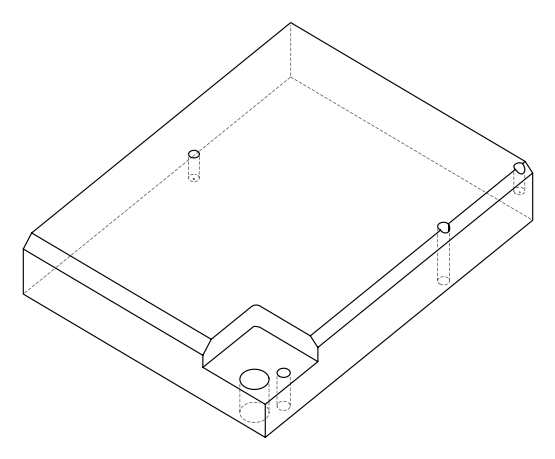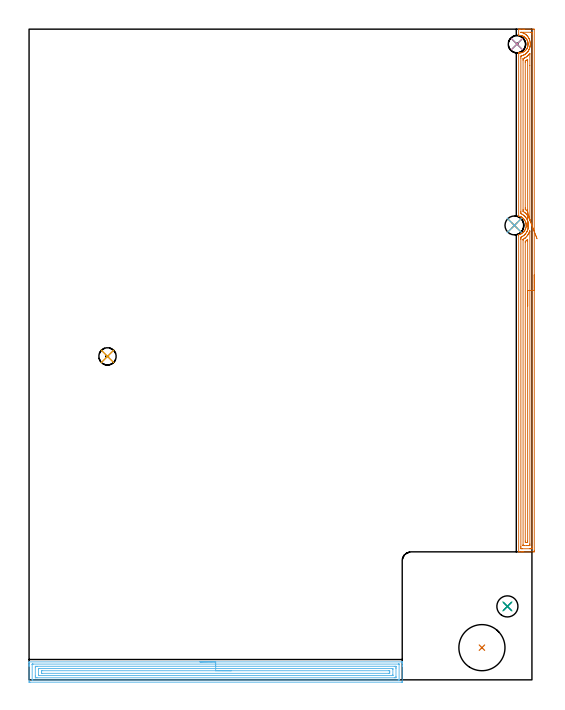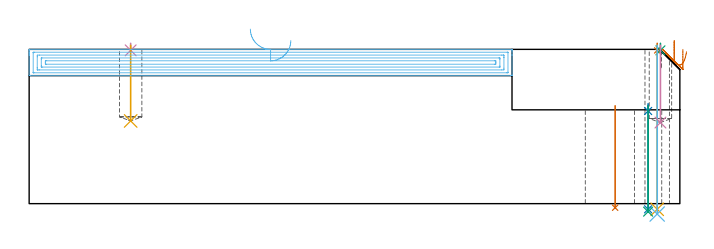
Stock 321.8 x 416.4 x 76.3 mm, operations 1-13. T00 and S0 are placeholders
(PLAN: 14 operations, 8 tool changes, 50.8 min)
(1 SPOT_DRILL | STEP1HOLE | NXT0321_9005460120000 | 0.03 min | 1 mm3)
(2 SPOT_DRILL_1 | STEP1HOLE_2 | NXT0321_9005460120000 | 0.04 min | 3280 mm3)
(3 SPOT_DRILL_2 | STEP1POCKET | NXT0321_9005460120000 | 0.03 min | 1 mm3)
(4 SPOT_DRILL_3 | STEP1POCKET_1 | NXT0321_9005460120000 | 0.03 min | 1 mm3)
(5 DRILL_THROUGH_HOLE_INTO_CENTER | STEP1HOLE | NXT0301_042 | 0.33 min | 2998 mm3)
(6 DRILL_TO_ENLARGE_THROUGH_HOLE | STEP1HOLE | UGT0301_230 | 0.34 min | 5744 mm3)
(7 INDEXABLE_INSERT_DRILL_THROUGH_HOLE_FROM_SOLID | STEP1HOLE_1 | NXT0302_030 | 0.21 min | 52112 mm3)
(8 DRILL_THROUGH_HOLE_INTO_CENTER_1 | STEP1HOLE_2 | NXT0301_042 | 0.21 min | 1828 mm3)
(9 DRILL_TO_ENLARGE_THROUGH_HOLE_1 | STEP1HOLE_2 | NXT0301_102 | 0.22 min | 5780 mm3)
(10 DRILL_BLIND_HOLE_INTO_CENTER | STEP1POCKET | NXT0301_082 | 0.15 min | 3357 mm3)
(11 DRILL_BLIND_HOLE_INTO_CENTER_1 | STEP1POCKET_1 | NXT0301_082 | 0.15 min | 3279 mm3)
(12 AREA_MILL | FG_CHAMFER_SURFACE | UGT0205_001 | 9.8 min | 20753 mm3)
(13 AREA_MILL_1 | FG_CHAMFER_SURFACE_1 | UGT0205_001 | 10.84 min | 16804 mm3)
(14 MILL_CORNER_NOTCH_RECTANGULAR | CORNER_NOTCH_RECTANGULAR | NXT0201_013 | Follow Part, ap 2.5, ae 75% | 28.47 min | 177504 mm3)
(TOOL NXT0321_9005460120000 | NC Spot Drill, 142deg, 12mm, Carbide, Uncoated | D12 PA142 FL30 Z2)
(TOOL NXT0301_042 | Carbide Drill 7.1mm [860.1-0710-057A1-MM 2214] | D7.1 PA140 FL85 Z2)
(TOOL UGT0301_230 | Twist Drill 12.1 mm | D12.1 PA118 FL98 Z2)
(TOOL NXT0302_030 | Index. Insert Drill 29.5mm [880-D2950L32-03] | D29.5 PA176 FL89 Z2)
(TOOL NXT0301_102 | Carbide Drill 13.5mm [860.1-1350-108A1-MM 2214] | D13.5 PA140 FL123 Z2)
(TOOL NXT0301_082 | Carbide Drill 11.1mm [860.1-1110-033A1-MM 2214] | D11.1 PA140 FL55 Z2)
(TOOL UGT0205_001 | Chamfer Mill 20 x 3 x 45 deg. | D20 FL50 Z2)
(TOOL NXT0201_013 | ENDMILL 10mm | D10 FL30 Z4)
(OP 1 SPOT_DRILL)
G17 G21 G94 G90
T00 M6
G54
G17 G0 G90 X310.6 Y290.8 S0 M3
G43 Z86.3 H0
G94 G81 G98 Z75.779 F250. R79.3
G80
M5
M2
(OP 2 SPOT_DRILL_1)
G17 G21 G94 G90
T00 M6
G54
G17 G0 G90 X306.1 Y47. S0 M3
G43 Z86.3 H0
G94 G81 G98 Z45.819 F250. R49.4
G80
M5
M2
(OP 3 SPOT_DRILL_2)
G17 G21 G94 G90
T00 M6
G54
G17 G0 G90 X312.2 Y406.8 S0 M3
G43 Z86.3 H0
G94 G81 G98 Z75.814 F250. R79.3
G80
M5
M2
(OP 4 SPOT_DRILL_3)
G17 G21 G94 G90
T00 M6
G54
G17 G0 G90 X50.2 Y207. S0 M3
G43 Z86.3 H0
G94 G81 G98 Z75.822 F250. R79.3
G80
M5
M2
(OP 5 DRILL_THROUGH_HOLE_INTO_CENTER)
G17 G21 G94 G90
T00 M6
G54
G17 G0 G90 X310.6 Y290.8 S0 M3
G43 Z86.3 H1
G94 G73 G98 Z-2.792 F250. Q6.591 R78.3
G80
M5
M2
(OP 6 DRILL_TO_ENLARGE_THROUGH_HOLE)
G17 G21 G94 G90
T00 M6
G54
G17 G0 G90 X310.6 Y290.8 S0 M3
G43 Z86.3 H0
G94 G73 G98 Z-5.135 F250. Q11.634 R78.3
G80
M5
M2
(OP 7 INDEXABLE_INSERT_DRILL_THROUGH_HOLE_FROM_SOLID)
G17 G21 G94 G90
T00 M6
G54
G17 G0 G90 X289.8 Y20.6 S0 M3
G43 Z86.3 H1
G94 G81 G98 Z-2.015 F250. R48.4
G80
M5
M2
(OP 8 DRILL_THROUGH_HOLE_INTO_CENTER_1)
G17 G21 G94 G90
T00 M6
G54
G17 G0 G90 X306.1 Y47. S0 M3
G43 Z86.3 H1
G94 G73 G98 Z-2.792 F250. Q7.027 R48.4
G80
M5
M2
(OP 9 DRILL_TO_ENLARGE_THROUGH_HOLE_1)
G17 G21 G94 G90
T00 M6
G54
G17 G0 G90 X306.1 Y47. S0 M3
G43 Z86.3 H1
G94 G73 G98 Z-3.957 F250. Q12.589 R48.4
G80
M5
M2
(OP 10 DRILL_BLIND_HOLE_INTO_CENTER)
G17 G21 G94 G90
T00 M6
G54
G17 G0 G90 X312.2 Y406.8 S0 M3
G43 Z86.3 H1
G94 G81 G98 Z40.1 F250. R78.3
G80
M5
M2
(OP 11 DRILL_BLIND_HOLE_INTO_CENTER_1)
G17 G21 G94 G90
T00 M6
G54
G17 G0 G90 X50.2 Y207. S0 M3
G43 Z86.3 H1
G94 G81 G98 Z40.9 F250. R78.3
G80
M5
M2
(OP 12 AREA_MILL)
G17 G21 G94 G90
T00 M6
G54
G17 G0 G90 X109.4 Y11.5 S1061 M3
G43 Z86.3 H0
G94 G1 X109.438 Z85.428 F250.
X109.552 Z84.563
X109.741 Z83.712
X110.003 Z82.88
X110.337 Z82.074
X110.74 Z81.3
X111.208 Z80.564
X111.74 Z79.872
X112.329 Z79.229
X112.972 Z78.64
X113.664 Z78.108
X114.4 Z77.64
X115.174 Z77.237
X115.98 Z76.903
X116.812 Z76.641
X117.664 Z76.452
X118.528 Z76.338
X119.4 Z76.3
X238.632
X238.79 Y11.498 Z76.289
X238.797 Y11.363 Z76.155
X238.8 Y11.221 Z76.02
Y10.914 Z75.713
Y10.254 Z75.049
Y9.048 Z73.845
Y8.503 Z73.297
Y-1.13 Z63.668
X238.797 Y-1.406 Z63.392
X238.79 Y-1.492 Z63.305
X238.702 Y-1.499 Z63.299
X238.185 Y-1.5 Z63.3
X0.615
X0.094 Y-1.495 Z63.303
X0.01 Y-1.492 Z63.306
X0. Y-1.402 Z63.395
Y8.503 Z73.297
Y9.048 Z73.845
Y9.378 Z74.174
Y9.924 Z74.72
Y10.254 Z75.049
Y10.914 Z75.713
Y11.221 Z76.02
X0.003 Y11.363 Z76.155
X0.01 Y11.498 Z76.289
X0.168 Y11.5 Z76.3
X119.4
Y10.086 Z74.886
X236.399 Y10.085 Z74.885
X236.572 Y10.084 Z74.884
X236.749 Y10.08 Z74.88
X236.785 Y10.079 Z74.879
X236.791 Y10.056 Z74.856
X236.795 Y10.026 Z74.826
X236.799 Y9.862 Z74.662
X236.8 Y0.229 Z65.029
X236.798 Y0.097 Z64.897
X236.794 Y-0.007 Z64.793
X236.79 Y-0.072 Z64.728
X236.758 Y-0.079 Z64.721
X236.399 Y-0.084 Z64.716
X236.227 Y-0.085 Z64.715
X2.401
X2.228 Y-0.084 Z64.716
X2.051 Y-0.08 Z64.72
X2.014 Y-0.079 Z64.721
X2.009 Y-0.056 Z64.744
X2.005 Y-0.026 Z64.774
X2.001 Y0.139 Z64.939
X2. Y9.771 Z74.571
X2.002 Y9.903 Z74.703
X2.006 Y10.007 Z74.807
X2.01 Y10.072 Z74.872
X2.042 Y10.079 Z74.879
X2.401 Y10.084 Z74.884
X2.574 Y10.085 Z74.885
X119.4 Y10.086 Z74.886
Y8.672 Z73.472
X233.72 Y8.671 Z73.471
X234.442 Y8.67 Z73.47
X234.613 Y8.668 Z73.468
X234.775 Y8.665 Z73.465
X234.79 Y8.503 Z73.303
X234.797 Y8.322 Z73.122
X234.8 Y7.627 Z72.427
Y7.443 Z72.243
X234.799 Y2.19 Z66.99
X234.79 Y1.497 Z66.297
X234.778 Y1.336 Z66.136
X233.72 Y1.329 Z66.129
X5.08
X4.358 Y1.33 Z66.13
X4.187 Y1.332 Z66.132
X4.024 Y1.335 Z66.135
X4.01 Y1.497 Z66.297
X4.003 Y1.678 Z66.478
X4. Y2.373 Z67.173
Y2.557 Z67.357
X4.001 Y7.81 Z72.61
X4.01 Y8.503 Z73.303
X4.022 Y8.665 Z73.465
X5.08 Y8.671 Z73.471
X119.4 Y8.672 Z73.472
Y7.257 Z72.057
X232.311
X232.662 Y7.256 Z72.056
X232.721 Y7.254 Z72.054
X232.778 Y7.251 Z72.051
X232.79 Y7.172 Z71.972
X232.8 Y6.778 Z71.578
Y6.751 Z71.551
Y3.249 Z68.049
X232.797 Y2.824 Z67.624
X232.794 Y2.771 Z67.571
X232.79 Y2.751 Z67.551
X232.758 Y2.749 Z67.549
X232.621 Y2.745 Z67.545
X232.449 Y2.743 Z67.543
X6.49
X6.138 Y2.744 Z67.544
X6.079 Y2.746 Z67.546
X6.022 Y2.749 Z67.549
X6.01 Y2.828 Z67.628
X6. Y3.223 Z68.023
Y3.249 Z68.049
Y6.751 Z71.551
X6.003 Y7.176 Z71.976
X6.006 Y7.229 Z72.029
X6.01 Y7.249 Z72.049
X6.042 Y7.252 Z72.052
X6.179 Y7.255 Z72.055
X6.351 Y7.257 Z72.057
X119.4
Y5.843 Z70.643
X230.181
X230.583 Y5.839 Z70.639
X230.776 Y5.836 Z70.636
X230.79 Y5.728 Z70.528
X230.798 Y5.237 Z70.037
Y5. Z69.8
X230.792 Y4.367 Z69.167
X230.782 Y4.164 Z68.964
X230.114 Y4.157 Z68.957
X8.62
X8.217 Y4.161 Z68.961
X8.024 Y4.164 Z68.964
X8.01 Y4.272 Z69.072
X8.002 Y4.763 Z69.563
Y5. Z69.8
X8.008 Y5.633 Z70.433
X8.018 Y5.836 Z70.636
X8.686 Y5.843 Z70.643
X119.4
X120.272 Z70.681
X121.136 Z70.795
X121.988 Z70.984
X122.82 Z71.246
X123.626 Z71.58
X124.4 Z71.983
X125.136 Z72.452
X125.828 Z72.983
X126.471 Z73.572
X127.06 Z74.215
X127.592 Z74.907
X128.06 Z75.643
X128.463 Z76.417
X128.797 Z77.223
X129.059 Z78.055
X129.248 Z78.907
X129.362 Z79.772
X129.4 Z80.643
G0 Z86.3
M5
M2
(OP 13 AREA_MILL_1)
G17 G21 G94 G90
T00 M6
G54
G17 G0 G90 X323.3 Y259.15 S1061 M3
G43 Z86.3 H0
Z76.3
G94 G1 Y259.112 Z75.428 F250.
Y258.998 Z74.564
Y258.809 Z73.712
Y258.547 Z72.88
Y258.213 Z72.074
Y257.81 Z71.3
Y257.341 Z70.564
Y256.81 Z69.872
Y256.221 Z69.229
Y255.578 Z68.64
Y254.886 Z68.108
Y254.15 Z67.64
Y253.376 Z67.237
Y252.57 Z66.903
Y251.738 Z66.641
Y250.886 Z66.452
Y250.022 Z66.338
Y249.15 Z66.3
Y82.855
X323.299 Y82.52 Z66.301
X323.294 Y81.967 Z66.303
X323.292 Y81.908 Z66.306
X322.744 Y81.9 Z66.853
X316.522 Z73.072
X315.977 Z73.62
X315.633 Z73.963
X315.088 Z74.508
X314.744 Z74.851
X313.73 Z75.87
X313.341 Y81.907 Z76.25
X313.303 Y81.91 Z76.288
X313.3 Y82.073 Z76.3
Y284.442
X313.307 Y284.87 Z76.293
X313.374 Y284.888 Z76.226
X313.583 Y284.94 Z76.016
X313.856 Y285.027 Z75.743
X314.149 Y285.12 Z75.45
X314.648 Y285.315 Z74.952
X314.783 Y285.387 Z74.815
X314.969 Y285.486 Z74.631
X315.033 Y285.52 Z74.567
X315.483 Y285.797 Z74.116
X315.916 Y286.111 Z73.684
X315.982 Y286.165 Z73.618
X316.036 Y286.208 Z73.564
X316.428 Y286.591 Z73.171
X316.8 Y286.995 Z72.799
X316.882 Y287.101 Z72.716
X317.182 Y287.539 Z72.413
X317.448 Y287.994 Z72.149
X317.458 Y288.016 Z72.139
X317.588 Y288.283 Z72.01
X317.674 Y288.462 Z71.922
X317.682 Y288.479 Z71.914
X317.829 Y288.887 Z71.769
X317.958 Y289.332 Z71.641
X318.053 Y289.78 Z71.544
X318.113 Y290.226 Z71.486
X318.137 Y290.673 Z71.456
X318.136 Y290.696
X318.133 Y290.888 Z71.457
X318.132 Y291.12 Z71.464
X318.098 Y291.487 Z71.499
X318.09 Y291.566 Z71.506
X318.058 Y291.76 Z71.54
X318.013 Y292.014 Z71.58
X317.908 Y292.459 Z71.687
X317.901 Y292.483 Z71.694
X317.804 Y292.795 Z71.793
X317.754 Y292.93 Z71.843
X317.683 Y293.125 Z71.916
X317.58 Y293.352 Z72.02
X317.547 Y293.413 Z72.053
X317.338 Y293.805 Z72.259
X317.064 Y294.245 Z72.534
X316.8 Y294.602 Z72.799
X316.563 Y294.877 Z73.036
X316.314 Y295.138 Z73.286
X315.916 Y295.482 Z73.683
X315.532 Y295.77 Z74.067
X315.279 Y295.936 Z74.32
X315.189 Y295.994 Z74.407
X315.135 Y296.031 Z74.463
X315.088 Y296.057 Z74.512
X315.032 Y296.087 Z74.567
X314.926 Y296.139 Z74.673
X314.744 Y296.226 Z74.849
X314.594 Y296.3 Z75.002
X314.44 Y296.362 Z75.156
X314.149 Y296.481 Z75.45
X313.685 Y296.631 Z75.913
X313.455 Y296.692 Z76.14
X313.303 Y296.739 Z76.289
X313.3 Y296.95 Z76.3
Y401.038
X313.303 Y401.153 Z76.289
X313.329 Y401.156 Z76.262
X313.473 Y401.158 Z76.123
X313.609 Y401.162 Z75.99
X314.149 Y401.179 Z75.45
X314.592 Y401.232 Z75.007
X314.744 Y401.262 Z74.856
X315.033 Y401.318 Z74.567
X315.352 Y401.4 Z74.248
X315.917 Y401.615 Z73.683
X316.365 Y401.831 Z73.235
X316.62 Y401.981 Z72.98
X316.8 Y402.087 Z72.799
X316.967 Y402.202 Z72.631
X317.101 Y402.293 Z72.499
X317.411 Y402.553 Z72.186
X317.683 Y402.804 Z71.916
X318.033 Y403.186 Z71.564
X318.311 Y403.553 Z71.287
X318.42 Y403.719 Z71.175
X318.565 Y403.935 Z71.031
X318.645 Y404.079 Z70.951
X318.687 Y404.165 Z70.91
X318.859 Y404.52 Z70.74
X318.935 Y404.715 Z70.665
X319.035 Y404.972 Z70.564
X319.051 Y405.026 Z70.547
X319.06 Y405.059 Z70.537
X319.162 Y405.399 Z70.437
X319.167 Y405.416 Z70.432
X319.26 Y405.865 Z70.336
X319.32 Y406.31 Z70.274
X319.34 Y406.559 Z70.257
X319.342 Y406.667 Z70.249
X319.346 Y406.756 Z70.248
Y406.763 Z70.247
X319.345 Y406.87 Z70.249
X319.34 Y406.936 Z70.251
X319.338 Y406.988 Z70.256
X319.337 Y406.99
X319.33 Y407.096 Z70.26
X319.325 Y407.205 Z70.27
X319.305 Y407.387 Z70.293
X319.274 Y407.651 Z70.323
X319.188 Y408.1 Z70.411
X319.162 Y408.186 Z70.432
X319.129 Y408.305 Z70.468
X319.062 Y408.544 Z70.534
X318.893 Y408.994 Z70.704
X318.853 Y409.079 Z70.742
X318.77 Y409.264 Z70.829
X318.691 Y409.437 Z70.908
X318.566 Y409.665 Z71.032
X318.343 Y410.003 Z71.254
X318.3 Y410.062 Z71.297
X318.105 Y410.33 Z71.494
X317.9 Y410.57 Z71.7
X317.856 Y410.616 Z71.743
X317.683 Y410.8 Z71.916
X317.452 Y411.017 Z72.148
X317.21 Y411.223 Z72.388
X316.8 Y411.511 Z72.799
X316.726 Y411.555 Z72.872
X316.522 Y411.675 Z73.075
X316.38 Y411.76 Z73.219
X316.364 Y411.769 Z73.235
X316.273 Y411.815 Z73.326
X316.078 Y411.91 Z73.517
X315.914 Y411.992 Z73.681
X315.762 Y412.057 Z73.835
X315.607 Y412.116 Z73.991
X315.032 Y412.278 Z74.566
X314.744 Y412.337 Z74.851
X314.59 Y412.368 Z75.004
X314.146 Y412.421 Z75.447
X313.562 Y412.443 Z76.032
X313.534 Y412.444 Z76.06
X313.352 Y412.446 Z76.241
X313.303 Y412.448 Z76.289
X313.3 Y412.653 Z76.3
Y416.227
X313.303 Y416.391 Z76.288
X313.343 Y416.4 Z76.248
X313.73 Z75.87
X314.057 Z75.543
X314.744 Z74.851
X315.977 Z73.62
X316.522 Z73.072
X317.139 Z72.457
X322.744 Z66.853
X323.019 Y416.398 Z66.578
X323.292 Y416.39 Z66.306
X323.299 Y416.116 Z66.299
X323.3 Y249.15 Z66.3
X321.886 Z67.714
Y85.2
X321.884 Y84.306 Z67.716
X321.883 Y84.279 Z67.717
X321.856 Y83.91 Z67.744
X321.369 Y83.902 Z68.231
X320.967 Y83.901 Z68.633
X320.482 Y83.9 Z69.118
X315.633 Y83.901 Z73.967
X315.146 Y83.903 Z74.454
X314.744 Y83.91 Z74.856
X314.717 Y84.306 Z74.883
X314.716 Y84.335 Z74.884
X314.714 Y85.2 Z74.886
Y281.761
X314.715 Y282.655 Z74.885
X314.716 Y282.684 Z74.884
X314.744 Y283.267 Z74.856
X314.935 Y283.357 Z74.665
X315.339 Y283.548 Z74.261
X315.529 Y283.653 Z74.071
X315.633 Y283.714 Z73.967
X316.079 Y283.994 Z73.521
X316.522 Y284.308 Z73.078
X316.599 Y284.365 Z73.001
X316.693 Y284.442 Z72.907
X317.063 Y284.792 Z72.537
X317.411 Y285.143 Z72.189
X317.504 Y285.242 Z72.096
X317.586 Y285.335 Z72.014
X317.905 Y285.732 Z71.695
X318.251 Y286.229 Z71.349
X318.263 Y286.247 Z71.337
X318.27 Y286.258 Z71.33
X318.3 Y286.31 Z71.3
X318.591 Y286.83 Z71.009
X318.733 Y287.122 Z70.867
X318.881 Y287.432 Z70.719
X319.101 Y288.016 Z70.499
X319.115 Y288.053 Z70.485
X319.123 Y288.081 Z70.477
X319.189 Y288.306 Z70.411
X319.312 Y288.785 Z70.288
X319.34 Y288.909 Z70.26
X319.41 Y289.244 Z70.19
X319.454 Y289.536 Z70.146
X319.489 Y289.802 Z70.111
X319.533 Y290.35 Z70.067
X319.548 Y290.696 Z70.052
X319.539 Y291.238 Z70.061
X319.509 Y291.589 Z70.091
X319.481 Y291.884 Z70.119
X319.426 Y292.244 Z70.174
X319.384 Y292.483 Z70.216
X319.189 Y293.312 Z70.411
X319.17 Y293.376 Z70.43
X319.161 Y293.405 Z70.439
X318.977 Y293.922 Z70.623
X318.836 Y294.27 Z70.764
X318.734 Y294.49 Z70.866
X318.481 Y294.981 Z71.119
X318.374 Y295.163 Z71.226
X318.3 Y295.281 Z71.3
X317.992 Y295.745 Z71.608
X317.761 Y296.057 Z71.839
X317.411 Y296.465 Z72.189
X317.177 Y296.71 Z72.423
X316.916 Y296.95 Z72.684
X316.522 Y297.281 Z73.078
X316.204 Y297.518 Z73.396
X315.728 Y297.844 Z73.872
X315.633 Y297.899 Z73.967
X315.509 Y297.969 Z74.091
X315.003 Y298.209 Z74.597
X314.744 Y298.331 Z74.856
X314.717 Y298.737 Z74.883
X314.716 Y298.766 Z74.884
X314.714 Y299.631 Z74.886
Y397.911
X314.716 Y398.805 Z74.884
X314.717 Y398.833 Z74.883
X314.744 Y399.233 Z74.856
X315.119 Y399.322 Z74.481
X315.633 Y399.45 Z73.967
X315.817 Y399.514 Z73.783
X316.315 Y399.698 Z73.285
X316.457 Y399.764 Z73.143
X316.522 Y399.796 Z73.078
X316.84 Y399.958 Z72.76
X317.039 Y400.072 Z72.561
X317.411 Y400.294 Z72.189
X317.588 Y400.414 Z72.012
X317.835 Y400.592 Z71.765
X318.088 Y400.804 Z71.512
X318.3 Y400.996 Z71.3
X318.549 Y401.235 Z71.051
X318.782 Y401.485 Z70.818
X318.974 Y401.704 Z70.626
X319.189 Y401.986 Z70.411
X319.353 Y402.214 Z70.247
X319.464 Y402.378 Z70.136
X319.702 Y402.756 Z69.898
X319.968 Y403.272 Z69.632
X319.99 Y403.316 Z69.61
X320.004 Y403.346 Z69.596
X320.078 Y403.516 Z69.522
X320.258 Y403.985 Z69.342
X320.322 Y404.165 Z69.278
X320.471 Y404.664 Z69.129
X320.562 Y405.059 Z69.038
X320.601 Y405.243 Z68.999
X320.63 Y405.397 Z68.97
X320.709 Y405.952 Z68.891
X320.724 Y406.064 Z68.876
X320.731 Y406.134 Z68.869
X320.734 Y406.163 Z68.866
X320.762 Y406.867 Z68.838
X320.761 Y406.904 Z68.839
X320.752 Y407.061 Z68.848
X320.728 Y407.408 Z68.872
X320.691 Y407.739 Z68.909
X320.653 Y408.054 Z68.947
X320.544 Y408.633 Z69.056
X320.391 Y409.212 Z69.209
X320.289 Y409.526 Z69.311
X320.078 Y410.072 Z69.522
X319.918 Y410.42 Z69.682
X319.764 Y410.735 Z69.836
X319.405 Y411.313 Z70.195
X319.189 Y411.617 Z70.411
X318.932 Y411.945 Z70.668
X318.703 Y412.207 Z70.897
X318.3 Y412.61 Z71.3
X318.043 Y412.837 Z71.557
X317.706 Y413.1 Z71.894
X317.411 Y413.304 Z72.189
X316.893 Y413.621 Z72.707
X316.522 Y413.8 Z73.078
X316.103 Y413.993 Z73.497
X315.633 Y414.14 Z73.967
X315.425 Y414.203 Z74.175
X314.834 Y414.345 Z74.766
X314.744 Y414.367 Z74.856
X314.731 Y414.388 Z74.869
X314.744 Y414.39 Z74.856
X315.23 Y414.399 Z74.37
X320.967 Z68.633
X321.454 Y414.397 Z68.146
X321.856 Y414.39 Z67.744
X321.883 Y413.993 Z67.717
X321.884 Y413.965 Z67.716
X321.886 Y413.1 Z67.714
Y249.15
X320.472 Z69.128
X320.471 Y86.987 Z69.129
X320.469 Y86.593 Z69.131
X320.465 Y86.093 Z69.135
X320.456 Y85.91 Z69.144
X320.268 Y85.903 Z69.332
X320.078 Y85.901 Z69.522
X319.381 Y85.9 Z70.219
X318.3 Z71.3
X316.714 Z72.886
X316.522 Y85.902 Z73.078
X316.33 Y85.906 Z73.27
X316.202 Y85.91 Z73.398
X316.135 Y85.922 Z73.465
X316.133 Y85.962 Z73.467
X316.131 Y86.093 Z73.469
X316.129 Y86.489 Z73.471
Y281.263
X316.132 Y281.761 Z73.468
X316.135 Y281.809 Z73.465
X316.138 Y281.828 Z73.462
X316.163 Y281.846 Z73.437
X316.243 Y281.901 Z73.357
X316.328 Y281.956 Z73.272
X316.522 Y282.084 Z73.078
X316.862 Y282.314 Z72.738
X317.338 Y282.655 Z72.262
X317.378 Y282.688 Z72.222
X317.411 Y282.717 Z72.189
X317.838 Y283.119 Z71.762
X318.27 Y283.548 Z71.33
X318.284 Y283.564 Z71.316
X318.3 Y283.581 Z71.3
X318.692 Y284.05 Z70.908
X318.861 Y284.259 Z70.739
X318.995 Y284.442 Z70.605
X319.075 Y284.557 Z70.525
X319.189 Y284.73 Z70.411
X319.42 Y285.103 Z70.18
X319.556 Y285.335 Z70.044
X319.743 Y285.671 Z69.857
X320.02 Y286.229 Z69.58
X320.039 Y286.268 Z69.561
X320.078 Y286.357 Z69.522
X320.289 Y286.91 Z69.311
X320.371 Y287.122 Z69.229
X320.399 Y287.188 Z69.201
X320.465 Y287.317 Z69.135
X320.471 Y286.726 Z69.129
X320.472 Y249.15 Z69.128
X319.057 Z70.543
Y88.774
X319.053 Y88.017 Z70.547
X319.051 Y87.913 Z70.549
X318.952 Y87.909 Z70.648
X318.735 Y87.904 Z70.865
X318.3 Y87.9 Z71.3
X318.28 Z71.32
X317.858 Y87.903 Z71.742
X317.648 Y87.907 Z71.952
X317.55 Y87.911 Z72.05
X317.543 Y88.774 Z72.057
Y279.974
X317.547 Y280.355 Z72.053
X317.55 Y280.539 Z72.05
X317.655 Y280.623 Z71.945
X317.97 Y280.868 Z71.63
X318.15 Y281.019 Z71.45
X318.3 Y281.153 Z71.3
X318.613 Y281.446 Z70.987
X318.941 Y281.761 Z70.659
X318.971 Y281.785 Z70.629
X319.05 Y281.761 Z70.55
X319.057 Y280.868 Z70.543
Y249.15
Y248.278 Z70.581
Y247.413 Z70.695
Y246.562 Z70.883
Y245.73 Z71.146
Y244.924 Z71.48
Y244.15 Z71.882
Y243.414 Z72.351
Y242.722 Z72.882
Y242.079 Z73.472
Y241.49 Z74.115
Y240.958 Z74.807
Y240.49 Z75.543
Y240.087 Z76.316
Y239.753 Z77.122
Y239.491 Z77.954
Y239.302 Z78.806
Y239.188 Z79.671
Y239.15 Z80.543
G0 Z86.3
X325.081 Y282.266
Z75.149
G1 X324.962 Y282.576 Z74.342
X324.817 Y282.949 Z73.567
X324.649 Y283.384 Z72.83
X324.458 Y283.878 Z72.136
X324.246 Y284.426 Z71.491
X324.015 Y285.024 Z70.9
X323.766 Y285.668 Z70.367
X323.501 Y286.353 Z69.896
X323.222 Y287.074 Z69.491
X322.932 Y287.825 Z69.155
X322.632 Y288.6 Z68.89
X322.325 Y289.394 Z68.699
X322.013 Y290.2 Z68.583
X321.699 Y291.013 Z68.542
X321.385 Y291.826 Z68.577
X321.073 Y292.633 Z68.689
X320.765 Y293.428 Z68.875
X320.465 Y294.205 Z69.135
X320.44 Y294.27 Z69.16
X320.359 Y294.49 Z69.241
X320.134 Y295.107 Z69.466
X320.111 Y295.163 Z69.489
X320.078 Y295.241 Z69.522
X319.812 Y295.79 Z69.788
X319.671 Y296.057 Z69.929
X319.499 Y296.368 Z70.101
X319.189 Y296.871 Z70.411
X319.139 Y296.95 Z70.461
X319.043 Y297.097 Z70.557
X318.738 Y297.502 Z70.862
X318.581 Y297.696 Z71.019
X318.459 Y297.844 Z71.141
X318.3 Y298.021 Z71.3
X317.952 Y298.383 Z71.648
X317.563 Y298.737 Z72.037
X317.411 Y298.862 Z72.189
X316.827 Y299.324 Z72.773
X316.135 Y299.786 Z73.465
X316.134 Y299.829 Z73.466
X316.131 Y300.024 Z73.469
X316.129 Y300.524 Z73.471
X316.128 Y300.92 Z73.472
X316.129 Y396.52 Z73.471
X316.13 Y397.018 Z73.47
X316.133 Y397.409 Z73.467
X316.135 Y397.538 Z73.465
X316.238 Y397.585 Z73.362
X316.522 Y397.704 Z73.078
X316.667 Y397.766 Z72.933
X316.996 Y397.911 Z72.604
X317.273 Y398.05 Z72.327
X317.411 Y398.127 Z72.189
X317.837 Y398.377 Z71.763
X318.3 Y398.679 Z71.3
X318.374 Y398.73 Z71.226
X318.474 Y398.805 Z71.126
X318.866 Y399.134 Z70.734
X319.189 Y399.429 Z70.411
X319.326 Y399.561 Z70.274
X319.46 Y399.698 Z70.14
X319.753 Y400.025 Z69.847
X320.078 Y400.419 Z69.522
X320.309 Y400.711 Z69.291
X320.465 Y400.892 Z69.135
X320.469 Y400.592 Z69.131
X320.471 Y400.412 Z69.129
X320.472 Y393.154 Z69.128
X320.471 Y294.768 Z69.129
X320.47 Y294.27 Z69.13
X320.465 Y294.205 Z69.135
X319.05 Y299.77 Z70.55
X318.3 Y300.446 Z71.3
X318.211 Y300.524 Z71.389
X318.076 Y300.634 Z71.524
X317.59 Y301.026 Z72.01
X317.549 Y301.076 Z72.051
X317.548 Y301.096 Z72.052
X317.544 Y301.284 Z72.056
X317.543 Y301.417 Z72.057
Y302.179
Y395.231
X317.548 Y395.987 Z72.052
X317.55 Y396.051 Z72.05
X317.677 Y396.124 Z71.923
X318.075 Y396.35 Z71.525
X318.3 Y396.483 Z71.3
X318.629 Y396.687 Z70.971
X318.939 Y396.884 Z70.661
X319.05 Y396.954 Z70.55
X319.057 Y396.124 Z70.543
Y300.657
X319.056 Y300.524 Z70.544
X319.05 Y299.77 Z70.55
X319.043 Y298.899 Z70.595
X319.037 Y298.035 Z70.715
X319.03 Y297.184 Z70.911
X319.023 Y296.355 Z71.18
X319.017 Y295.551 Z71.52
X319.011 Y294.781 Z71.929
X319.005 Y294.049 Z72.403
X319. Y293.361 Z72.94
X318.995 Y292.722 Z73.534
X318.99 Y292.138 Z74.182
X318.986 Y291.612 Z74.878
X318.983 Y291.149 Z75.617
X318.98 Y290.753 Z76.394
X318.977 Y290.425 Z77.203
X318.975 Y290.169 Z78.037
X318.974 Y289.987 Z78.89
X318.973 Y289.88 Z79.756
X318.972 Y289.849 Z80.628
G0 Z86.3
M5
M2
